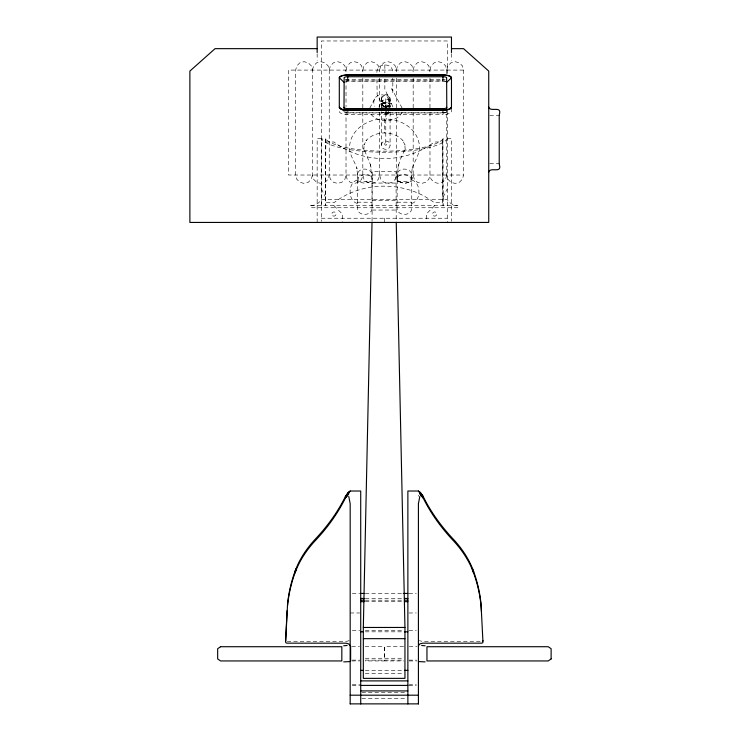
<?xml version="1.0" encoding="UTF-8"?>
<svg xmlns="http://www.w3.org/2000/svg" width="741" height="741" viewBox="0 0 741 741"><rect width="100%" height="100%" fill="white"/><g stroke="black" fill="none" stroke-linecap="round" stroke-linejoin="round"><path stroke-width="0.56" stroke-dasharray="3.71 2.78" d="M321.353 205.646L321.353 139.058L323.178 140.809A64.402 16.663 0 0 0 384.32 152.248A64.402 16.663 0 0 0 445.461 140.809L447.277 139.058L442.84 138.938L443.081 205.646L442.84 138.938M325.799 138.938L325.558 205.646L325.799 138.938L321.353 139.058M372.056 221.087L372.251 171.68L396.018 171.68L396.222 221.087M345.871 81.065A3.668 1.25 0 0 1 346.751 80.936L442.775 80.88L442.877 78.889M397.046 178.59L398.25 166.382M411.107 179.109L412.246 167.781L412.005 168.837C414.83 159.815 422.157 151.562 418.6 141.485C414.877 126.776 398.927 118.504 384.514 119.097C368.564 118.199 350.78 129.082 349.641 146.097C348.687 154.61 354.902 161.093 357.023 168.837L356.791 167.781L357.922 179.109M381.587 104.768L381.485 105.889L381.976 104.009L381.587 104.87M381.587 98.738L381.976 97.701A4.187 4.159 0 0 1 384.496 95.645L387.784 95.997A4.437 4.4 0 0 1 389.896 98.553L389.599 101.813A4.187 4.159 0 0 1 387.071 103.87L380.494 103.314L382.18 103.86L381.735 103.601C383.857 107.399 388.08 107.399 390.192 103.601L389.757 103.86L391.433 103.314L385.968 104.073L383.792 103.518A4.437 4.4 0 0 1 381.68 100.961C378.864 94.552 389.72 91.838 390.09 98.664C390.479 104.148 381.476 104.37 381.485 98.859L381.485 107.464M343.991 111.446L344.157 111.882A3.668 1.25 0 0 0 346.751 112.762L442.775 112.817L443.081 110.038L443.081 114.42L347.705 114.42A8.392 2.871 0 0 1 339.304 111.548M376.882 72.461C376.585 62.42 393.11 62.42 392.813 72.461M381.485 145.088C381.485 139.641 390.47 139.753 390.09 145.282C390.09 150.729 381.096 150.618 381.485 145.088L381.485 111.576M418.452 496.257L418.693 495.183M398.445 165.521L400.603 158.87L405.392 148.293L405.151 149.358L404.818 143.986L405.049 145.032L402.437 140.003L403.03 140.716C393.925 130.333 375.113 130.333 365.998 140.716L366.591 140.003L363.979 145.032L364.211 143.986L363.877 149.358L363.646 148.293L370.352 164.474L371.991 178.59A7.039 4.205 -3.3 0 1 361.441 182.629A7.039 4.205 -3.3 0 1 361.441 175.339A7.039 4.205 -3.3 0 1 371.991 178.59M398.01 167.438L398.686 164.474M312.443 70.089L313.573 65.893L316.639 62.818L320.844 61.698L325.04 62.818L328.106 65.893L329.236 70.089L329.236 175.024L328.106 179.22L325.04 182.295L320.844 183.416L316.639 182.295L313.573 179.22L312.443 175.024L312.443 70.089L311.322 65.893L308.247 62.818L304.051 61.698L299.855 62.818L296.78 65.893L295.659 70.089L295.659 175.024L296.78 179.22L299.855 182.295L304.051 183.416L308.247 182.295L311.322 179.22L312.443 175.024M329.236 70.089L330.356 65.893L333.431 62.818L337.627 61.698L341.823 62.818L344.898 65.893L346.019 71.877M346.019 70.089L347.149 65.893L350.224 62.818L354.42 61.698L358.616 62.818L361.691 65.893L362.812 71.877M362.812 70.089L363.942 65.893L367.008 62.818L371.204 61.698L375.409 62.818L378.475 65.893L379.605 71.877M346.019 111.243L346.019 175.024L344.898 179.22L341.823 182.295L337.627 183.416L333.431 182.295L330.356 179.22L329.236 175.024M379.605 70.089L380.726 65.893L383.801 62.818L387.997 61.698L392.193 62.818L395.268 65.893L396.389 71.877M362.812 112.373L362.812 175.024L361.691 179.22L358.616 182.295L354.42 183.416L350.224 182.295L347.149 179.22L346.019 175.024M396.389 70.089L397.519 65.893L400.585 62.818L404.79 61.698L408.986 62.818L412.052 65.893L413.182 71.877M379.605 112.373L379.605 175.024L378.475 179.22L375.409 182.295L371.204 183.416L367.008 182.295L363.942 179.22L362.812 175.024M413.182 70.089L414.302 65.893L417.378 62.818L421.573 61.698L425.769 62.818L428.844 65.893L429.975 71.877M396.389 112.373L396.389 175.024L395.268 179.22L392.193 182.295L387.997 183.416L383.801 182.295L380.726 179.22L379.605 175.024M429.975 70.089L431.095 65.893L434.17 62.818L438.366 61.698L442.562 62.818L445.637 65.893L446.758 70.089L446.758 73.97M413.182 112.373L413.182 175.024L412.052 179.22L408.986 182.295L404.79 183.416L400.585 182.295L397.519 179.22L396.389 175.024M446.758 70.089L447.888 65.893L450.954 62.818L455.15 61.698L459.355 62.818L462.421 65.893L463.551 70.089L463.551 175.024L462.421 179.22L459.355 182.295L455.15 183.416L450.954 182.295L447.888 179.22L446.758 175.024L446.758 111.243M429.975 112.373L429.975 175.024L428.844 179.22L425.769 182.295L421.573 183.416L417.378 182.295L414.302 179.22L413.182 175.024M446.758 175.024L445.637 179.22L442.562 182.295L438.366 183.416L434.17 182.295L431.095 179.22L429.975 175.024M389.646 100.711L389.988 99.794L388.089 102.397L385.968 103.018A4.409 4.409 0 0 1 382.152 100.971L381.68 99.952L382.152 101.98L381.68 99.961M446.795 111.446L446.628 112.058A3.668 1.25 0 0 1 444.026 112.947L346.751 112.947A3.668 1.25 0 0 1 344.157 112.058L343.991 111.632M389.599 107.686L390.09 105.722L389.988 106.732A4.15 3.64 0 0 1 389.599 107.602M369.815 108.066L374.844 98.46M402.122 112.104C397.056 123.506 374.881 123.506 369.815 112.104M378.938 107.075L381.68 101.054M443.081 197.254L447.277 188.853M387.358 106.278L387.404 106.185A8.031 7.799 0 0 0 386.598 108.066M386.598 112.104A8.031 7.799 0 0 0 387.404 113.984L384.579 114.077L385.487 112.234M434.689 205.646L426.288 214.038L426.288 221.383M443.081 138.919L441.469 140.466A60.197 15.58 0 0 1 384.32 151.155A60.197 15.58 0 0 1 327.17 140.466L325.558 138.919M349.178 640.659L345.334 641.678L287.286 641.678M357.282 180.026C347.686 182.564 347.686 200.922 357.282 203.46M411.746 203.46C421.342 200.922 421.342 182.564 411.746 180.026M445.674 81.445A3.668 1.25 0 0 0 444.026 81.121L346.751 81.121A3.668 1.25 0 0 0 345.871 81.241M442.775 112.817L444.026 112.762A3.668 1.25 0 0 0 446.628 111.882M463.551 70.089L288.518 70.089L288.518 175.024L463.551 175.024M345.528 79.38A8.392 2.871 0 0 1 347.705 79.278L443.081 79.278A8.392 2.871 0 0 1 445.248 79.38M489.782 115.448L499.221 115.448M321.353 138.493L317.157 138.493L317.157 222.439M447.277 138.493L451.473 138.493L451.473 221.318M325.558 141.994L333.95 141.994C362.682 164.094 405.596 164.094 434.319 141.994L442.72 141.994L442.72 202.728L434.319 202.728C405.596 180.637 362.682 180.637 333.95 202.728L325.558 202.728M489.782 163.715L499.221 163.715M357.282 181.286L372.001 181.286M397.037 181.286L411.746 181.286M372.251 183.064L396.018 183.064M372.251 200.459L396.018 200.459M357.282 202.21L372.001 202.21M397.037 202.21L411.746 202.21M310.72 205.646L457.91 205.646L457.91 207.749L310.72 207.749L310.72 205.646A12.792 12.523 -90 0 0 321.353 199.598L447.277 199.598A12.792 12.523 90 0 0 457.91 205.646M372.251 210.046L396.018 210.046M321.353 218.234L447.277 218.234M352.29 593.448L359.663 593.448M365.313 593.448L403.28 593.448M408.93 593.448L416.303 593.448M365.313 598.478L403.28 598.478M365.313 600.201L403.28 600.201M365.313 601.664L403.28 601.664M350.178 612.974L359.663 612.974M408.93 612.974L416.303 612.974M352.29 630.693L359.663 630.693M365.313 630.693L403.28 630.693M408.93 630.693L416.303 630.693M365.313 631.823L403.28 631.823M480.168 641.678L423.259 641.678L419.415 640.659M351.743 646.717L359.598 646.717M365.211 646.717L384.283 646.717L384.283 660.944L365.211 660.944M403.576 646.717L384.505 646.717L384.505 660.944L403.576 660.944M409.189 646.717L417.044 646.717M365.313 658.258L403.28 658.258M352.29 660.12L359.663 660.12M365.313 660.12L403.28 660.12M408.93 660.12L416.303 660.12M351.743 660.944L359.598 660.944M409.189 660.944L417.044 660.944M365.313 670.373L403.28 670.373M365.313 673.68L403.28 673.68M352.29 684.767L359.663 684.767M408.93 684.767L416.303 684.767M352.29 685.406L359.663 685.406M408.93 685.406L416.303 685.406M361.867 692.4L406.726 692.4M361.867 698.606L406.726 698.652M442.775 80.88L444.026 80.936A3.668 1.25 0 0 1 445.674 81.26M333.95 205.646L342.342 214.038L342.342 222.439M384.579 106.278L384.533 106.185A8.031 7.799 0 0 1 385.339 108.066M385.968 111.363L387.404 113.984M383.829 107.445L377.15 94.82L376.882 78.111M321.353 188.853L325.558 197.254M392.934 106.945L384.848 89.152L384.848 77.583M402.122 108.066L391.748 88.67L392.813 92.551L392.813 78.046M371.019 167.438L370.352 164.474M348.011 112.817L347.705 110.038L347.705 114.42M347.909 78.889L348.011 80.88M451.473 53.676L451.473 60.327M451.473 108.269L451.473 111.548A8.392 2.871 0 0 1 443.081 114.42M447.277 73.581L447.277 40.968L321.353 40.968L321.353 221.383M447.277 111.011L447.277 222.439M443.081 75.999L443.081 79.278M442.775 78.87L442.775 81.056M429.975 78.157L429.975 107.825M413.182 78.157L413.182 107.825M396.389 78.157L396.389 107.825M390.09 98.664L390.09 107.306M390.09 112.484L390.09 145.282M388.701 105.648L388.701 107.575M388.701 110.446L388.701 114.244M387.784 105.111L387.784 107.093M387.784 111.993L387.784 113.947M386.728 104.777L386.728 108.807M386.728 111.78L386.728 119.375M385.783 98.766L385.783 107.019M385.783 113.253L385.783 145.069M385.607 104.685L385.607 108.723M385.607 111.715L385.607 113.716M384.848 64.856L384.848 72.951M384.514 119.097L384.514 133.102M384.32 218.234L384.32 222.439M379.605 78.157L379.605 107.825M362.812 78.157L362.812 107.825M348.011 78.87L348.011 81.056M347.705 75.999L347.705 79.278M346.019 79.204L346.019 106.676M317.157 53.676L317.157 60.327M390.164 112.197A8.392 2.427 0 0 1 381.772 112.197M388.516 106.685A8.077 7.771 28.7 0 0 387.265 97.238A7.929 7.623 28.7 0 0 376.095 96.876A8.077 7.771 28.7 0 0 374.844 106.25M385.339 112.104A8.031 7.799 0 0 1 384.533 113.984M382.615 103.212L382.615 105.759L382.615 103.184L385.607 102.073L382.615 103.212M357.533 173.561L357.282 208.351C357.653 216.409 371.63 216.409 372.001 208.351L372.001 175.145C371.611 167.846 359.793 166.892 357.533 173.561M397.287 173.561L397.037 208.351C397.408 216.409 411.385 216.409 411.746 208.351L411.746 175.145C411.357 167.846 399.538 166.892 397.287 173.561M381.976 101.054C379.587 103.87 386.348 97.766 383.477 99.442L381.976 101.054M389.988 104.129L389.599 105.166A4.187 4.159 0 0 1 387.071 107.223L383.792 106.871A4.437 4.4 0 0 1 381.68 104.314L383.792 106.556A4.668 4.641 0 0 0 387.071 106.889L388.951 105.833L389.988 104.129M386.774 99.303L387.839 99.164L388.701 100.016L390.09 103.018L388.849 100.192L387.839 99.164L386.83 99.294M382.152 107.751L381.68 106.852L382.152 107.843M433.633 215.853A2.103 2.103 0 0 0 436.782 214.038A2.103 2.103 0 0 0 433.633 212.222A2.103 2.103 0 0 0 433.633 215.853M332.904 215.853A2.103 2.103 0 0 0 336.053 214.038A2.103 2.103 0 0 0 332.904 212.222A2.103 2.103 0 0 0 332.904 215.853M399.103 181.638A7.039 4.205 3.3 0 0 410.875 180.193A7.039 4.205 3.3 0 0 402.261 174.719A7.039 4.205 3.3 0 0 399.103 181.638M384.894 143.559A1.056 1.047 85.2 0 0 385.765 145.171A1.056 1.047 85.2 0 0 386.7 143.606A1.056 1.047 85.2 0 0 384.894 143.559"/><path stroke-width="1.11" d="M396.24 222.235L404.947 627.46L404.947 678.367L363.322 678.367L363.322 627.46L372.028 222.235M287.091 610.603L285.628 640.595A1.658 1.047 0 0 0 285.739 641.011M442.923 77.888L443.081 74.897L347.705 74.897A8.392 2.871 0 0 0 339.304 77.768L339.304 107.352A8.392 2.871 0 0 0 347.705 110.224L443.081 110.224A8.392 2.871 0 0 0 451.473 107.352L451.473 77.768A8.392 2.871 0 0 0 443.081 74.897M418.415 645.772L419.832 643.929L422.629 643.179L481.307 643.16A1.658 1.047 0 0 0 482.965 642.086L481.039 604.267A319.176 201.728 0 0 0 473.666 571.607L471.359 565.883A179.813 113.642 0 0 0 453.001 538.837A315.675 199.514 0 0 1 423.259 496.665L420.647 492.811L418.415 491.014L407.874 491.014L407.874 703.95M488.736 172.107C490.181 166.41 502.537 174.246 499.221 164.252M350.178 645.772L348.761 643.929L345.964 643.179L287.286 643.16A1.658 1.047 0 0 1 285.628 642.086L287.554 604.267A319.176 201.728 0 0 1 294.927 571.607L297.234 565.883A179.813 113.642 0 0 1 315.592 538.837A315.675 199.514 0 0 0 345.334 496.665L347.946 492.811L350.178 491.014L360.719 491.014L360.719 703.95M287.554 605.749A319.176 201.728 0 0 1 294.927 573.089L297.234 567.365A179.813 113.642 0 0 1 315.592 540.319A315.675 199.514 0 0 0 345.334 498.147L350.178 491.014M446.795 107.25L446.628 107.677A3.668 1.25 0 0 1 444.026 108.566L346.751 108.566A3.668 1.25 0 0 1 344.157 107.677L343.991 107.25M294.927 571.607L296.196 568.31M294.927 573.089L296.196 569.792M419.832 496.414L418.415 503.667L418.415 703.95M345.723 497.646L348.752 493.645L345.334 498.147M446.795 82.251L451.473 77.768M449.129 109.307L451.473 107.176A8.392 2.871 0 0 1 443.081 110.038L347.705 110.038A8.392 2.871 0 0 1 339.304 107.176L342.435 110.02M349.493 661.63L343.685 661.88M343.685 645.782L347.112 645.476M425.102 661.88L419.295 661.63M421.675 645.476L425.102 645.782M317.157 48.656L215.066 48.656L189.881 71.08L189.881 222.439L488.736 222.439L488.736 71.08L463.551 48.656L451.473 48.656M360.719 593.448L364.164 593.448M403.28 593.448L407.874 593.448M360.719 598.478L364.164 598.478M404.429 598.478L407.874 598.478M360.719 600.201L364.164 600.201M404.429 600.201L407.874 600.201M360.719 601.664L364.164 601.664M404.429 601.664L407.874 601.664M363.322 627.46L404.947 627.46M360.719 631.823L363.016 631.823M404.429 631.823L407.874 631.823M363.322 638.659L404.947 638.659M360.719 670.373L363.016 670.373M404.429 670.373L407.874 670.373M360.719 680.896L407.874 680.896M360.719 685.406L407.874 685.406M360.719 690.918L407.874 690.918M350.178 695.188L418.415 695.188M350.178 703.876L418.415 703.876M339.304 77.768L343.991 82.251M481.502 612.085L481.039 605.749A319.176 201.728 0 0 0 473.666 573.089L471.359 567.365A179.813 113.642 0 0 0 453.001 540.319A315.675 199.514 0 0 1 423.259 498.147L418.415 491.014M423.259 498.147L419.851 493.645L422.87 497.646M348.761 496.414L350.178 503.667L350.178 703.95M472.397 568.31L473.666 571.607M472.397 569.792L473.666 573.089M488.736 107.056C490.181 112.752 502.537 104.916 499.221 114.911M347.705 74.897L347.853 77.888M499.221 115.448L499.221 163.715M451.473 52.518L451.473 37.05L317.157 37.05L317.157 52.518M446.795 110.539L446.628 77.629A3.668 1.25 0 0 0 444.026 76.74L346.751 76.74A3.668 1.25 0 0 0 344.157 77.629L343.991 110.539M442.775 108.621L442.775 110.817M350.623 646.717L350.623 660.944M348.011 108.621L348.011 110.817M451.473 77.953A8.392 2.871 0 0 0 443.081 75.082L347.705 75.082A8.392 2.871 0 0 0 339.304 77.953M482.965 640.595A1.658 1.047 0 0 1 482.752 641.132M348.752 492.163L345.334 496.665L348.742 492.163M220.605 646.717L217.669 648.699L217.669 658.962L220.605 660.944L341.833 660.944L341.833 646.717L220.605 646.717M551.119 658.962L548.183 660.944L426.955 660.944L426.955 646.717L548.183 646.717L551.119 648.699L551.119 658.962M423.259 496.665L419.841 492.163L423.259 496.665"/></g></svg>
